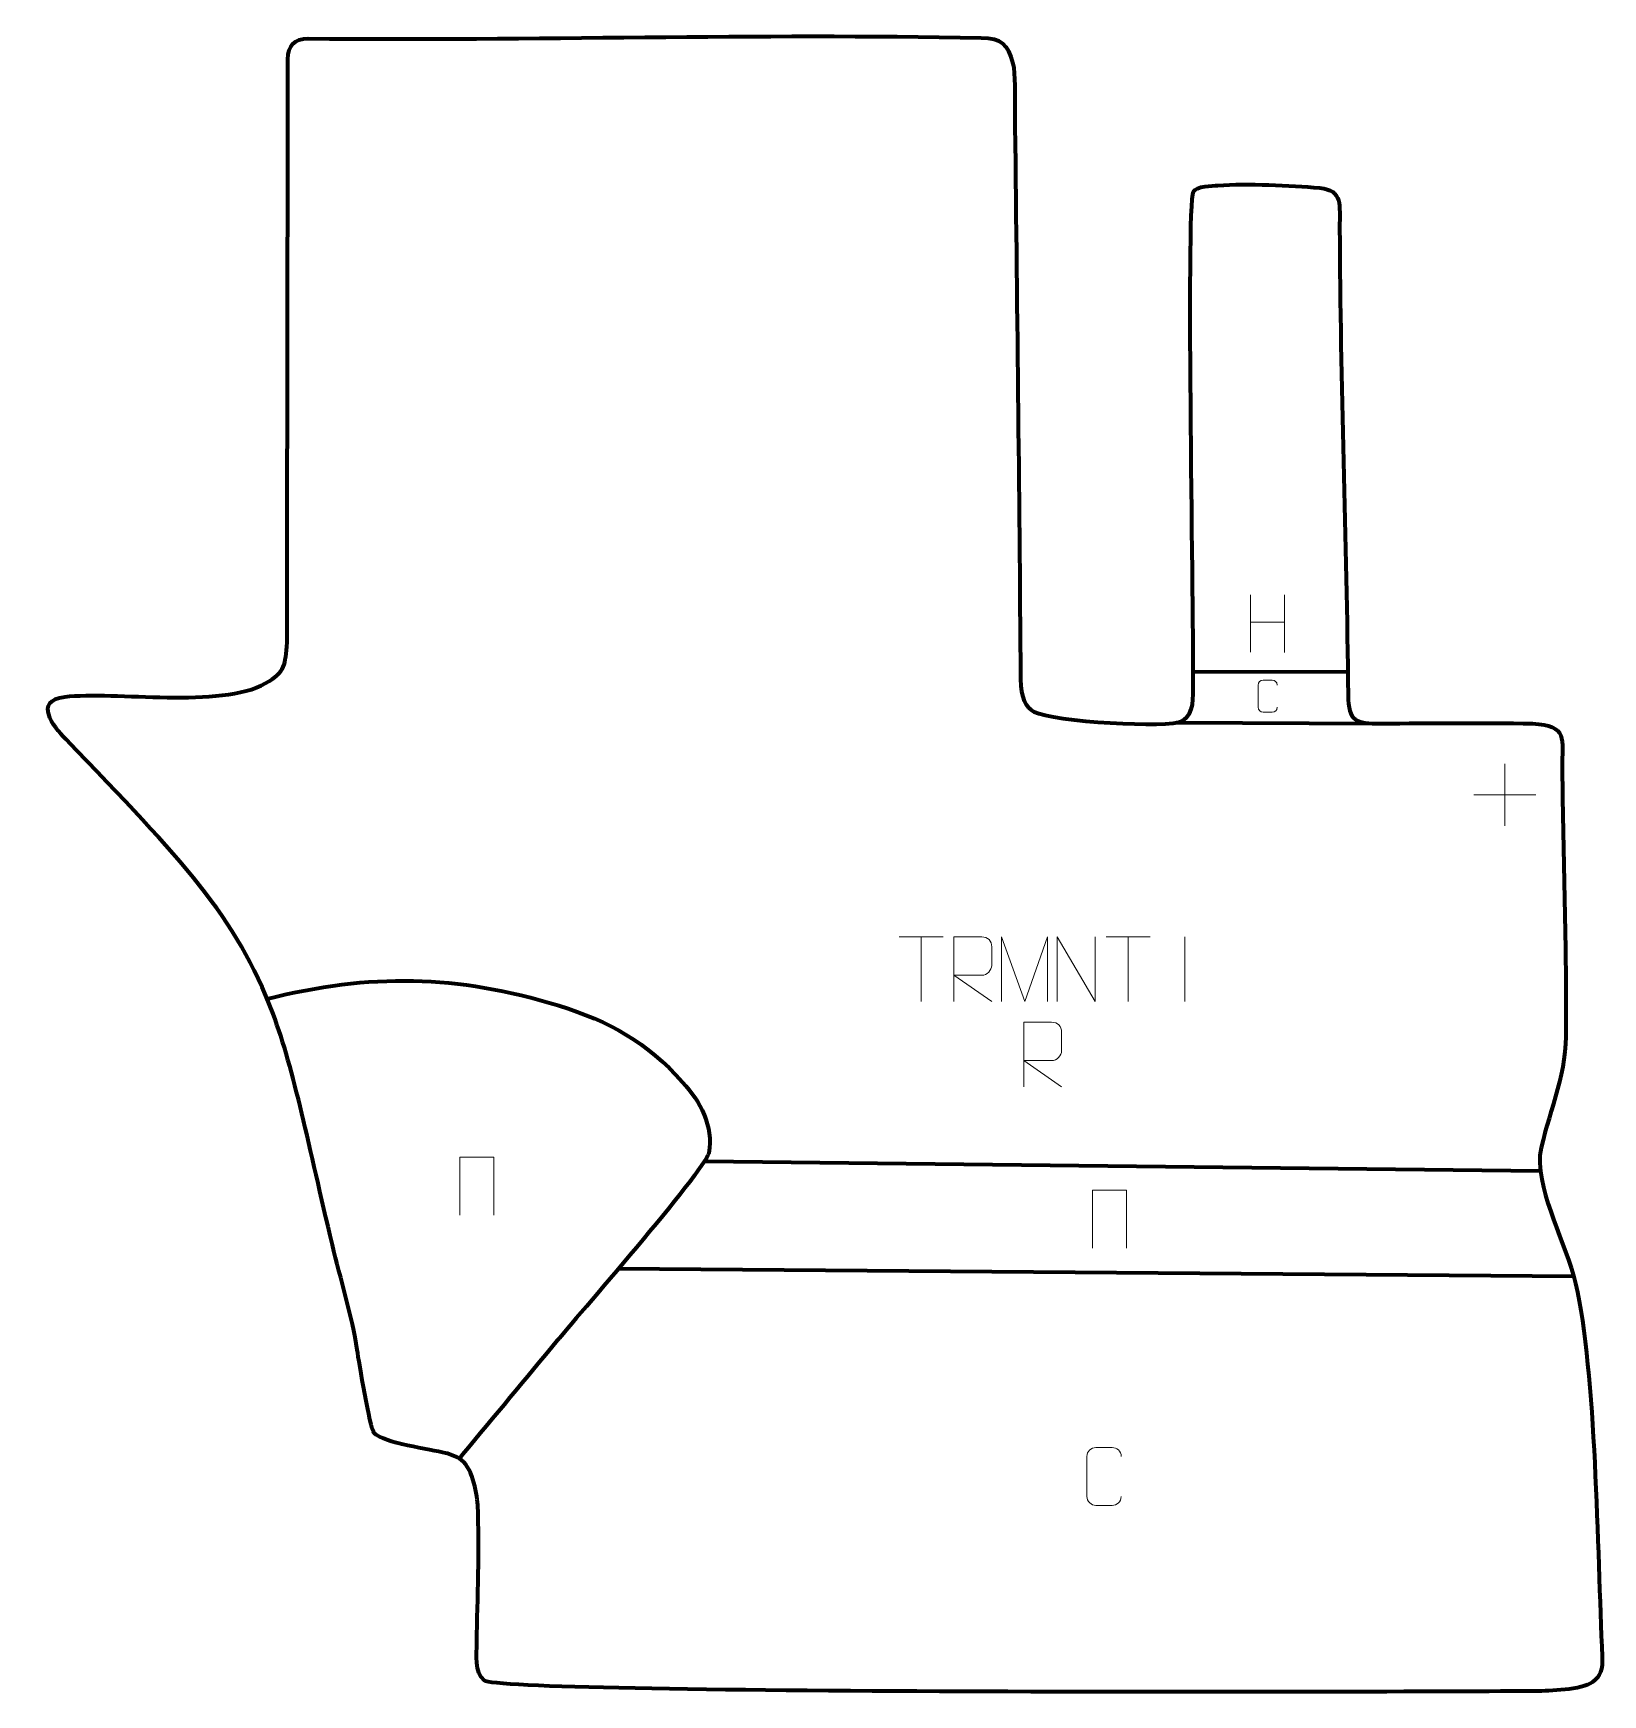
# Model space of a CAD drawing. Header units: millimetres. Extents: x 1103 to 1709, y -94 to 548.
import ezdxf

# ---------------------------------------------------------------- set-up
doc = ezdxf.new("R2010")
doc.units = ezdxf.units.MM
doc.header["$MEASUREMENT"] = 0
doc.layers.add('layer 1', color=7, linetype='Continuous')
doc.layers.add('layer 2', color=7, linetype='Continuous')

msp = doc.modelspace()

# ---------------------------------------------------------------- linework, layer by layer
at = {"layer": 'layer 1', "color": 140, "lineweight": 158}
for points in [[(1551.0162, 301.3624), (1551.0162, 301.3624), (1610.7379, 301.238), (1610.7379, 301.238)], [(1544.383, 281.5725), (1544.383, 281.5725), (1621.3966, 281.2446), (1621.3966, 281.2446)], [(1684.8503, 108.1449), (1684.8503, 108.1449), (1362.2018, 111.8659), (1362.2018, 111.8659)], [(1698.0322, 67.4634), (1698.0322, 67.4634), (1328.6476, 70.4004), (1328.6476, 70.4004)]]:
    msp.add_open_spline(points, degree=3, dxfattribs=at)
msp.add_open_spline([(1193.0416, 174.817), (1232.9953, 184.7369), (1266.3115, 184.2401), (1305.7971, 172.1746), (1305.7971, 172.1746), (1325.363, 166.1305), (1339.8175, 158.0152), (1353.651, 142.63), (1353.651, 142.63), (1360.3978, 135.1264), (1365.6989, 125.5733), (1363.7661, 115.1861), (1363.7661, 115.1861), (1361.653, 107.7376), (1310.9189, 49.5358), (1305.236, 42.698), (1305.236, 42.698), (1293.0235, 28.0031), (1280.8109, 13.3082), (1268.5983, -1.3866), (1268.5983, -1.3866), (1268.5983, -1.3866), (1267.3771, -2.8561), (1267.3771, -2.8561)], degree=3, knots=[0, 0, 0, 0, 0.14285714, 0.14285714, 0.14285714, 0.14285714, 0.28571429, 0.28571429, 0.28571429, 0.28571429, 0.42857143, 0.42857143, 0.42857143, 0.42857143, 0.57142857, 0.57142857, 0.57142857, 0.57142857, 0.71428571, 0.71428571, 0.71428571, 0.71428571, 1, 1, 1, 1], dxfattribs=at)
at = {"layer": 'layer 2', "color": 242, "lineweight": 158}
msp.add_open_spline([(1200.7813, 312.519), (1199.9773, 303.8233), (1200.4968, 301.3792), (1192.4043, 296.753), (1192.4043, 296.753), (1175.2171, 286.9277), (1134.1052, 293.8331), (1114.9054, 291.5276), (1114.9054, 291.5276), (1102.6902, 290.0607), (1110.4035, 280.1467), (1115.2247, 275.1388), (1115.2247, 275.1388), (1160.753, 227.8461), (1180.957, 207.0935), (1195.363, 168.9414), (1195.363, 168.9414), (1203.5671, 147.2144), (1209.1596, 117.9555), (1218.3048, 79.6716), (1218.3048, 79.6716), (1221.4242, 66.6129), (1225.9546, 52.1161), (1227.8931, 39.0649), (1227.8931, 39.0649), (1228.6456, 34.436), (1232.7326, 8.9898), (1234.4847, 6.9345), (1234.4847, 6.9345), (1237.7254, 3.1333), (1256.3533, 0.5459), (1262.0284, -0.8178), (1262.0284, -0.8178), (1264.0069, -1.3907), (1265.5212, -1.971), (1267.3771, -2.8561), (1267.3771, -2.8561), (1272.2838, -5.8911), (1274.0657, -15.5405), (1274.4658, -20.8839), (1274.4658, -20.8839), (1275.2172, -38.1293), (1274.3437, -56.7137), (1274.1161, -74.0797), (1274.1161, -74.0797), (1274.0566, -78.6262), (1273.3344, -85.5968), (1276.9171, -88.7268), (1276.9171, -88.7268), (1283.2246, -94.2372), (1627.9971, -93.1674), (1683.3443, -92.8295), (1683.3443, -92.8295), (1688.6593, -92.7971), (1701.0054, -92.3954), (1705.3269, -89.3266), (1705.3269, -89.3266), (1708.3107, -87.2075), (1709.2607, -84.3786), (1709.0406, -79.6241), (1709.0406, -79.6241), (1707.1114, -37.9409), (1706.678, 30.5331), (1698.7288, 64.7207), (1698.7288, 64.7207), (1694.959, 80.934), (1684.4666, 97.9668), (1684.9045, 114.3897), (1684.9045, 114.3897), (1687.8426, 129.6669), (1694.8627, 144.1919), (1694.9943, 160.247), (1694.9943, 160.247), (1695.2755, 194.5649), (1693.8947, 229.2637), (1693.5836, 263.6395), (1693.5836, 263.6395), (1693.4937, 275.4044), (1695.9595, 280.5929), (1682.1028, 281.1494), (1682.1028, 281.1494), (1662.5695, 281.5781), (1642.9953, 281.2906), (1623.457, 281.2345), (1623.457, 281.2345), (1613.7786, 281.2112), (1610.9513, 281.881), (1610.8447, 292.1799), (1610.8447, 292.1799), (1610.2216, 352.3395), (1607.8144, 412.6269), (1607.5646, 472.7364), (1607.5646, 472.7364), (1607.5268, 481.8222), (1608.8898, 487.2867), (1599.8852, 488.2363), (1599.8852, 488.2363), (1588.2789, 489.352), (1572.0496, 489.9437), (1560.5561, 489.2337), (1560.5561, 489.2337), (1558.525, 489.1083), (1552.0896, 488.9734), (1551.0761, 486.8069), (1551.0761, 486.8069), (1548.1246, 480.4978), (1551.3827, 316.3636), (1550.9813, 296.3771), (1550.9813, 296.3771), (1550.8768, 291.3599), (1551.6839, 285.3803), (1546.7979, 282.3061), (1546.7979, 282.3061), (1541.8046, 279.1643), (1496.6284, 281.97), (1489.5007, 285.7555), (1489.5007, 285.7555), (1486.1526, 287.5336), (1484.4305, 290.9831), (1484.2456, 298.4059), (1484.2456, 298.4059), (1483.719, 371.8917), (1482.874, 445.3752), (1482.0084, 518.8576), (1482.0084, 518.8576), (1481.9536, 523.5083), (1482.361, 532.2316), (1481.2944, 536.3784), (1481.2944, 536.3784), (1479.343, 543.965), (1476.8481, 546.1194), (1469.0869, 546.277), (1469.0869, 546.277), (1382.3732, 548.0391), (1295.6516, 545.1647), (1208.9995, 545.9496), (1208.9995, 545.9496), (1203.6593, 545.998), (1201.1087, 543.1949), (1201.1089, 538.0016), (1201.1089, 538.0016), (1201.1091, 532.8083), (1200.7813, 312.519), (1200.7813, 312.519)], degree=3, knots=[0, 0, 0, 0, 0.02702703, 0.02702703, 0.02702703, 0.02702703, 0.05405405, 0.05405405, 0.05405405, 0.05405405, 0.08108108, 0.08108108, 0.08108108, 0.08108108, 0.10810811, 0.10810811, 0.10810811, 0.10810811, 0.13513514, 0.13513514, 0.13513514, 0.13513514, 0.16216216, 0.16216216, 0.16216216, 0.16216216, 0.18918919, 0.18918919, 0.18918919, 0.18918919, 0.21621622, 0.21621622, 0.21621622, 0.21621622, 0.24324324, 0.24324324, 0.24324324, 0.24324324, 0.27027027, 0.27027027, 0.27027027, 0.27027027, 0.2972973, 0.2972973, 0.2972973, 0.2972973, 0.32432432, 0.32432432, 0.32432432, 0.32432432, 0.35135135, 0.35135135, 0.35135135, 0.35135135, 0.37837838, 0.37837838, 0.37837838, 0.37837838, 0.40540541, 0.40540541, 0.40540541, 0.40540541, 0.43243243, 0.43243243, 0.43243243, 0.43243243, 0.45945946, 0.45945946, 0.45945946, 0.45945946, 0.48648649, 0.48648649, 0.48648649, 0.48648649, 0.51351351, 0.51351351, 0.51351351, 0.51351351, 0.54054054, 0.54054054, 0.54054054, 0.54054054, 0.56756757, 0.56756757, 0.56756757, 0.56756757, 0.59459459, 0.59459459, 0.59459459, 0.59459459, 0.62162162, 0.62162162, 0.62162162, 0.62162162, 0.64864865, 0.64864865, 0.64864865, 0.64864865, 0.67567568, 0.67567568, 0.67567568, 0.67567568, 0.7027027, 0.7027027, 0.7027027, 0.7027027, 0.72972973, 0.72972973, 0.72972973, 0.72972973, 0.75675676, 0.75675676, 0.75675676, 0.75675676, 0.78378378, 0.78378378, 0.78378378, 0.78378378, 0.81081081, 0.81081081, 0.81081081, 0.81081081, 0.83783784, 0.83783784, 0.83783784, 0.83783784, 0.86486486, 0.86486486, 0.86486486, 0.86486486, 0.89189189, 0.89189189, 0.89189189, 0.89189189, 0.91891892, 0.91891892, 0.91891892, 0.91891892, 0.94594595, 0.94594595, 0.94594595, 0.94594595, 1, 1, 1, 1], dxfattribs=at)
at = {"layer": 'layer 2', "color": 250, "lineweight": 9}
for points in [[(1573.1169, 330.9979), (1573.1169, 330.9979), (1573.1169, 308.8052), (1573.1169, 308.8052)], [(1586.2326, 330.9979), (1586.2326, 330.9979), (1586.2326, 308.6476), (1586.2326, 308.6476)], [(1573.1344, 320.3555), (1573.1344, 320.3555), (1586.2326, 320.3555), (1586.2326, 320.3555)], [(1671.3966, 265.6695), (1671.3966, 265.6695), (1671.3966, 241.6916), (1671.3966, 241.6916)], [(1659.4077, 253.6805), (1659.4077, 253.6805), (1683.3856, 253.6805), (1683.3856, 253.6805)], [(1437.3036, 198.7281), (1437.3036, 198.7281), (1454.2908, 198.7281), (1454.2908, 198.7281)], [(1445.7974, 173.7981), (1445.7974, 173.7981), (1445.7974, 198.7516), (1445.7974, 198.7516)], [(1517.3036, 198.7281), (1517.3036, 198.7281), (1534.2908, 198.7281), (1534.2908, 198.7281)], [(1525.7974, 173.7981), (1525.7974, 173.7981), (1525.7974, 198.7516), (1525.7974, 198.7516)], [(1547.7972, 198.7619), (1547.7972, 198.7619), (1547.7972, 173.7878), (1547.7972, 173.7878)]]:
    msp.add_open_spline(points, degree=3, dxfattribs=at)
for points, knots in [([(1583.463, 287.4711), (1583.3934, 286.3149), (1582.5587, 285.5785), (1581.4899, 285.5731), (1581.4899, 285.5731), (1580.3294, 285.5733), (1579.1689, 285.5733), (1578.0086, 285.5731), (1578.0086, 285.5731), (1577.0506, 285.5207), (1576.0691, 286.4586), (1576.0747, 287.4625), (1576.0747, 287.4625), (1576.0749, 290.334), (1576.0749, 293.2054), (1576.0747, 296.0766), (1576.0747, 296.0766), (1576.0768, 297.1407), (1576.9461, 297.9963), (1578.0172, 297.9896), (1578.0172, 297.9896), (1579.1747, 297.9896), (1580.3323, 297.9896), (1581.4899, 297.9896), (1581.4899, 297.9896), (1582.4587, 298.0072), (1583.4497, 297.265), (1583.463, 296.0518)], [0, 0, 0, 0, 0.125, 0.125, 0.125, 0.125, 0.25, 0.25, 0.25, 0.25, 0.375, 0.375, 0.375, 0.375, 0.5, 0.5, 0.5, 0.5, 0.625, 0.625, 0.625, 0.625, 0.75, 0.75, 0.75, 0.75, 1, 1, 1, 1]), ([(1458.4652, 173.7981), (1458.4652, 173.7981), (1458.4652, 198.7516), (1458.4652, 198.7516), (1458.4652, 198.7516), (1462.06, 198.7516), (1465.6555, 198.7516), (1469.2507, 198.7516), (1469.2507, 198.7516), (1471.576, 198.7139), (1473.1333, 197.2239), (1473.1292, 194.8575), (1473.1292, 194.8575), (1473.1288, 192.822), (1473.1288, 189.7626), (1473.1292, 187.7266), (1473.1292, 187.7266), (1473.1227, 185.8511), (1471.3104, 183.9093), (1469.3009, 183.8902), (1469.3009, 183.8902), (1469.3009, 183.8902), (1458.4652, 183.8902), (1458.4652, 183.8902), (1458.4652, 183.8902), (1458.4652, 183.8902), (1473.1199, 173.7981), (1473.1199, 173.7981)], [0, 0, 0, 0, 0.125, 0.125, 0.125, 0.125, 0.25, 0.25, 0.25, 0.25, 0.375, 0.375, 0.375, 0.375, 0.5, 0.5, 0.5, 0.5, 0.625, 0.625, 0.625, 0.625, 0.75, 0.75, 0.75, 0.75, 1, 1, 1, 1]), ([(1476.9547, 173.7959), (1476.9547, 173.7959), (1476.9547, 198.7538), (1476.9547, 198.7538), (1476.9547, 198.7538), (1476.9547, 198.7538), (1485.8798, 173.7959), (1485.8798, 173.7959), (1485.8798, 173.7959), (1485.8798, 173.7959), (1494.6397, 198.7533), (1494.6397, 198.7533), (1494.6397, 198.7533), (1494.6397, 198.7533), (1494.6397, 173.7959), (1494.6397, 173.7959)], [0, 0, 0, 0, 0.2, 0.2, 0.2, 0.2, 0.4, 0.4, 0.4, 0.4, 0.6, 0.6, 0.6, 0.6, 1, 1, 1, 1]), ([(1498.4698, 173.7981), (1498.4698, 173.7981), (1498.4698, 198.7516), (1498.4698, 198.7516), (1498.4698, 198.7516), (1498.4698, 198.7516), (1513.1246, 173.7981), (1513.1246, 173.7981), (1513.1246, 173.7981), (1513.1246, 173.7981), (1513.1246, 198.7516), (1513.1246, 198.7516)], [0, 0, 0, 0, 0.25, 0.25, 0.25, 0.25, 0.5, 0.5, 0.5, 0.5, 1, 1, 1, 1]), ([(1485.4652, 140.7981), (1485.4652, 140.7981), (1485.4652, 165.7516), (1485.4652, 165.7516), (1485.4652, 165.7516), (1489.06, 165.7516), (1492.6555, 165.7516), (1496.2507, 165.7516), (1496.2507, 165.7516), (1498.576, 165.7139), (1500.1333, 164.2239), (1500.1292, 161.8575), (1500.1292, 161.8575), (1500.1288, 159.822), (1500.1288, 156.7626), (1500.1292, 154.7266), (1500.1292, 154.7266), (1500.1227, 152.8511), (1498.3104, 150.9093), (1496.3009, 150.8902), (1496.3009, 150.8902), (1496.3009, 150.8902), (1485.4652, 150.8902), (1485.4652, 150.8902), (1485.4652, 150.8902), (1485.4652, 150.8902), (1500.1199, 140.7981), (1500.1199, 140.7981)], [0, 0, 0, 0, 0.125, 0.125, 0.125, 0.125, 0.25, 0.25, 0.25, 0.25, 0.375, 0.375, 0.375, 0.375, 0.5, 0.5, 0.5, 0.5, 0.625, 0.625, 0.625, 0.625, 0.75, 0.75, 0.75, 0.75, 1, 1, 1, 1]), ([(1267.6145, 91.1637), (1267.6145, 91.1637), (1267.6145, 113.514), (1267.6145, 113.514), (1267.6145, 113.514), (1267.6145, 113.514), (1280.7328, 113.514), (1280.7328, 113.514), (1280.7328, 113.514), (1280.7328, 113.514), (1280.7328, 91.1637), (1280.7328, 91.1637)], [0, 0, 0, 0, 0.25, 0.25, 0.25, 0.25, 0.5, 0.5, 0.5, 0.5, 1, 1, 1, 1]), ([(1512.0896, 78.4637), (1512.0896, 78.4637), (1512.0896, 100.814), (1512.0896, 100.814), (1512.0896, 100.814), (1512.0896, 100.814), (1525.2079, 100.814), (1525.2079, 100.814), (1525.2079, 100.814), (1525.2079, 100.814), (1525.2079, 78.4637), (1525.2079, 78.4637)], [0, 0, 0, 0, 0.25, 0.25, 0.25, 0.25, 0.5, 0.5, 0.5, 0.5, 1, 1, 1, 1]), ([(1523.1808, -17.6002), (1523.0556, -19.6812), (1521.5534, -21.0064), (1519.6297, -21.0161), (1519.6297, -21.0161), (1517.5411, -21.0158), (1515.4525, -21.0158), (1513.3642, -21.0161), (1513.3642, -21.0161), (1511.64, -21.1105), (1509.8736, -19.4226), (1509.8836, -17.6158), (1509.8836, -17.6158), (1509.884, -12.4476), (1509.884, -7.2799), (1509.8836, -2.1125), (1509.8836, -2.1125), (1509.8874, -0.1974), (1511.4519, 1.3425), (1513.3798, 1.3304), (1513.3798, 1.3304), (1515.4628, 1.3304), (1517.5463, 1.3304), (1519.6297, 1.3304), (1519.6297, 1.3304), (1521.3732, 1.3622), (1523.1569, 0.0263), (1523.1808, -2.1571)], [0, 0, 0, 0, 0.125, 0.125, 0.125, 0.125, 0.25, 0.25, 0.25, 0.25, 0.375, 0.375, 0.375, 0.375, 0.5, 0.5, 0.5, 0.5, 0.625, 0.625, 0.625, 0.625, 0.75, 0.75, 0.75, 0.75, 1, 1, 1, 1])]:
    msp.add_open_spline(points, degree=3, knots=knots, dxfattribs=at)

doc.saveas('drawing.dxf')
